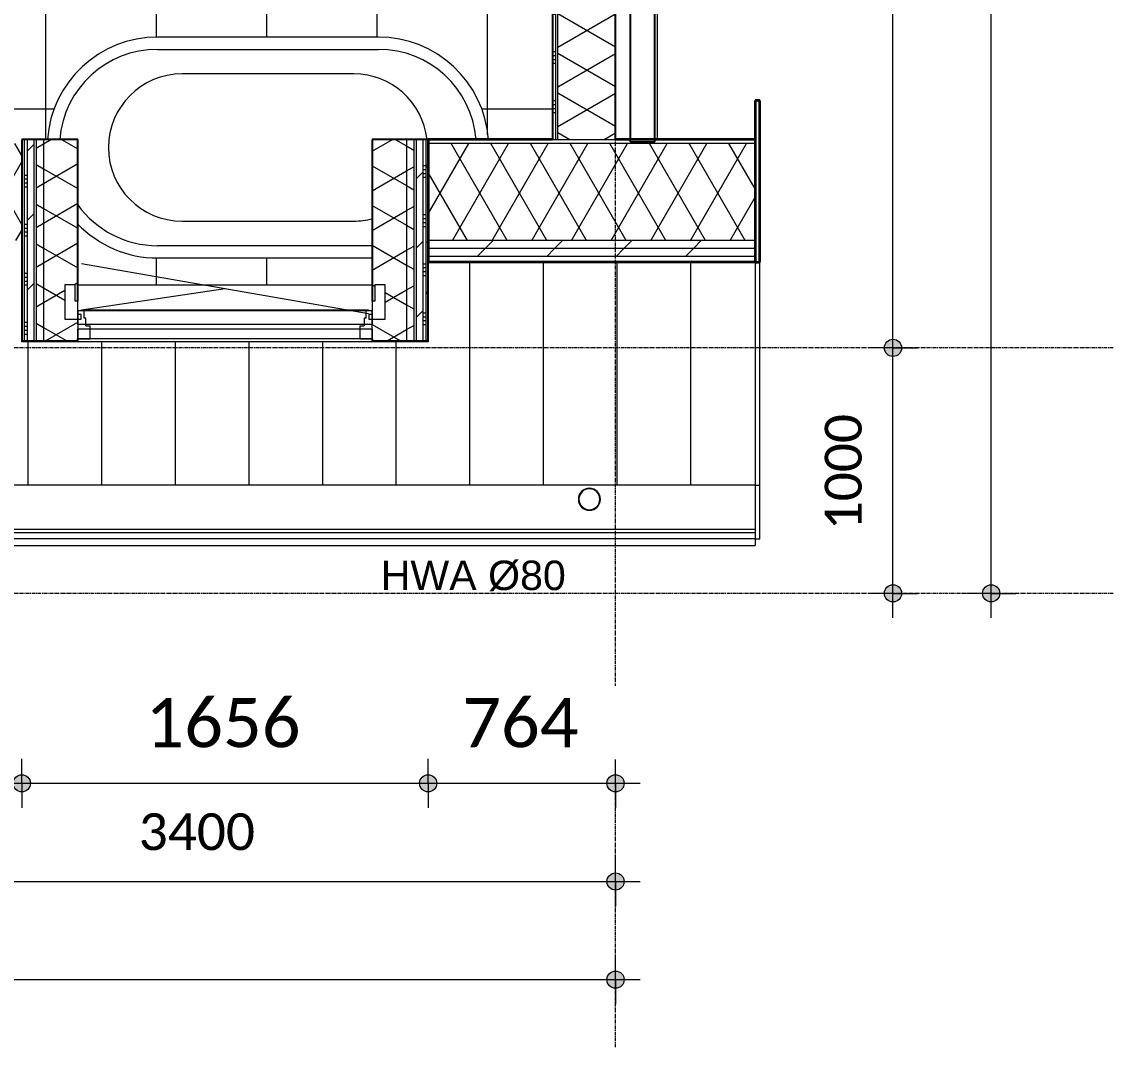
# Model space of a CAD drawing. Header units: millimetres. Extents: x -8591 to 211781, y -3000 to 31870.
# Drawn here: x 22742 to 27189, y -989 to 3189 of the extents above; entities that cross this region are included whole.
import ezdxf

# ---------------------------------------------------------------- set-up
doc = ezdxf.new("R2010")
doc.units = ezdxf.units.MM
doc.linetypes.add('grid', pattern=[24, 15, -3, 3, -3])
for name, color, linetype, lineweight in [('A-ANNO-DIMS', 211, 'Continuous', 9), ('A-ANNO-DIMS-100', 211, 'Continuous', 9), ('A-FLOR-PATT', 8, 'Continuous', 9), ('A-GENM', 13, 'Continuous', 9), ('A-GLAZ', 151, 'Continuous', 9), ('A-ROOF', 132, 'Continuous', 9), ('A-ROOF-MCUT', 132, 'Continuous', 35), ('A-ROOF-OTLN', 132, 'Continuous', 9), ('A-ROOF-PATT', 132, 'Continuous', 35), ('A-WALL', 113, 'Continuous', 9), ('A-WALL-PATT', 111, 'Continuous', 25), ('G-ANNO-TEXT', 231, 'Continuous', 9), ('I-WALL', 2, 'Continuous', 9), ('P-SANR-FIXT', 6, 'Continuous', 9), ('S-COLS', 52, 'Continuous', 9), ('S-GRID', 1, 'Continuous', 9)]:
    doc.layers.add(name, color=color, linetype=linetype, lineweight=lineweight)
doc.styles.add('Arial_3', font='arial.ttf', dxfattribs={"height": 120})
doc.styles.add('Calibri', font='calibri.ttf', dxfattribs={"height": 150})
doc.styles.add('Calibri_1', font='calibri.ttf', dxfattribs={"height": 200})
doc.dimstyles.new('00_BR_maatvoering_1_5mm', dxfattribs={"dimscale": 304.8, "dimtxt": 176.602264, "dimasz": 0.918635, "dimexe": 0.328084, "dimexo": 0.0625, "dimgap": 0.229659, "dimtad": 1, "dimdec": 0, "dimzin": 0, "dimdsep": 46, "dimtxsty": 'Calibri', "dimblk1": 'DOTSMALL', "dimblk2": 'DOTSMALL', "dimsah": 1, "dimcen": 0.09, "dimdle": 0.328084, "dimazin": 0, "dimtfac": 1, "dimtdec": 4, "dimtix": 1, "dimtmove": 0, "dimatfit": 3, "dimfxl": 0.328084, "dimfxlon": 1, "dimtvp": 1, "dimtfill": 1, "dimtolj": 1, "dimtzin": 0, "dimarcsym": 2})
doc.dimstyles.new('00_BR_maatvoering_2_0mm', dxfattribs={"dimscale": 304.8, "dimtxt": 235.469685, "dimasz": 0.918635, "dimexe": 0.328084, "dimexo": 0.0625, "dimgap": 0.229659, "dimtad": 1, "dimdec": 0, "dimzin": 0, "dimdsep": 46, "dimtxsty": 'Calibri_1', "dimblk1": 'DOTSMALL', "dimblk2": 'DOTSMALL', "dimsah": 1, "dimcen": 0.09, "dimdle": 0.328084, "dimazin": 0, "dimtfac": 1, "dimtdec": 4, "dimtix": 1, "dimtmove": 0, "dimatfit": 3, "dimfxl": 0.328084, "dimfxlon": 1, "dimtvp": 1, "dimtfill": 1, "dimtolj": 1, "dimtzin": 0, "dimarcsym": 2})
pattern_1 = [(45, (20667.49, 0), (-141.4214, 141.4214), [])]
pattern_2 = [(330, (22741.73, 2964.58), (70, 121.244), []), (30, (22741.73, 2964.58), (-70, 121.244), [])]
pattern_3 = [(150, (24397.73, 2955.48), (-70, -121.244), []), (210, (24397.73, 2955.48), (70, -121.244), [])]

# ---------------------------------------------------------------- blocks, each defined once
blk = doc.blocks.new('74_EA_ligbad-vrijstaand - 74_EA_ligbad-vrijstaand-462268-1ste verdieping')
at = {"layer": 'P-SANR-FIXT'}
for p, q in [((450, 450), (-450, 450)), ((-450, 400), (450, 400)), ((350, 300), (-350, 300)), ((-350, -300), (350, -300)), ((425, -400), (-450, -400)), ((-450, -450), (425, -450))]:
    blk.add_line(p, q, dxfattribs=at)
for centre, radius, start, end in [((-450, 0), 450, 90, 175.8169), ((450, 0), 450, 4.1831, 90), ((-450, 0), 400, 90, 175.293), ((450, 0), 400, 4.707, 90), ((-350, 0), 300, 90, 270), ((350, 0), 300, 6.308, 90), ((-450, 0), 400, 215.6261, 270), ((-450, 0), 450, 223.6842, 270), ((350, 0), 300, 270, 284.5429)]:
    blk.add_arc(centre, radius, start, end, dxfattribs=at)
blk = doc.blocks.new('KOZIJN_TYPE_D - KOZIJN_TYPE_D-2168117-1ste verdieping')
at = {"layer": 'A-GENM'}
for p, q in [((-550, 0), (-600, 0)), ((-600, 0), (-600, -114)), ((-550, -53), (-550, 0)), ((600, 0), (550, 0)), ((550, 0), (550, -53)), ((600, -114), (600, 0)), ((-574, -114), (-574, -84)), ((-574, -84), (-567, -84)), ((-567, -84), (-567, -53)), ((-550, -53), (-567, -53)), ((567, -53), (550, -53)), ((567, -53), (567, -84)), ((567, -84), (574, -84)), ((574, -84), (574, -114)), ((-600, -114), (-574, -114)), ((574, -114), (600, -114))]:
    blk.add_line(p, q, dxfattribs=at)
at = {"layer": 'A-GLAZ'}
for p, q in [((-600, -40), (-600, 0)), ((-600, 0), (600, 0)), ((-600, -40), (600, -40)), ((600, 0), (600, -40)), ((-586, -80), (-653, -80)), ((-653, -80), (-653, -220)), ((-600, -114), (-600, -59)), ((-600, -59), (600, -59)), ((-586, -99), (-586, -80)), ((653, -80), (586, -80)), ((586, -80), (586, -99)), ((600, -59), (600, -114)), ((653, -220), (653, -80)), ((-600, -154), (-600, -99)), ((-600, -99), (-586, -99)), ((-600, -114), (600, -114)), ((584.5, -307), (-584.5, -104)), ((-584.5, -119), (-584.5, -114)), ((584.5, -119), (-584.5, -119)), ((584.5, -119), (0, -205.5)), ((584.5, -114), (584.5, -119)), ((586, -99), (600, -99)), ((600, -99), (600, -154)), ((-610, -220), (-610, -154)), ((-610, -154), (-600, -154)), ((600, -154), (610, -154)), ((610, -154), (610, -220)), ((-653, -220), (-610, -220)), ((600, -220), (-600, -220)), ((610, -220), (653, -220))]:
    blk.add_line(p, q, dxfattribs=at)
blk = doc.blocks.new('28_EB_HWA_grote slag - TRON60x2_5-V18-1ste verdieping')
at = {"layer": 'S-COLS'}
for radius, start, end in [(45, 360, 180), (45, 180, 360), (42.5, 0, 180), (42.5, 180, 360)]:
    blk.add_arc((-126.7, 0), radius, start, end, dxfattribs=at)
blk = doc.blocks.new('DIMBLOCK11-1ste verdieping')
at = {"layer": 'A-ANNO-DIMS-100'}
h = blk.add_hatch(color=256, dxfattribs=at)
edge = h.paths.add_edge_path()
edge.add_arc((21761.2, -313.7), 35, 0, 360)
h = blk.add_hatch(color=256, dxfattribs=at)
edge = h.paths.add_edge_path()
edge.add_arc((25161.2, -313.7), 35, 0, 360)
for p, q in [((21761.2, -313.7), (21761.2, -213.7)), ((25161.2, -313.7), (25161.2, -213.7)), ((21761.2, -313.7), (25261.2, -313.7)), ((21761.2, -313.7), (21761.2, -413.7)), ((25161.2, -313.7), (25161.2, -413.7))]:
    blk.add_line(p, q, dxfattribs=at)
for centre in [(21761.2, -313.7), (25161.2, -313.7)]:
    blk.add_circle(centre, 35, dxfattribs=at)
at = {"layer": 'A-ANNO-DIMS-100', "color": 0, "insert": (23218, -35.8), "char_height": 150, "width": 583.656, "attachment_point": 1, "line_spacing_factor": 1.158048, "style": 'Calibri', "bg_fill": 3, "box_fill_scale": 1.25, "bg_fill_color": 256, "bg_fill_true_color": 13158600, "bg_fill_transparency": 0}
blk.add_mtext('3400', dxfattribs=at)
blk = doc.blocks.new('_DotSmall')
at = {"color": 0, "linetype": 'ByBlock', "const_width": 0.5}
blk.add_lwpolyline([(-0.0625, 0, 1), (0.0625, 0, 1)], format="xyb", close=True, dxfattribs=at)
blk = doc.blocks.new('DIMBLOCK12-1ste verdieping')
at = {"layer": 'A-ANNO-DIMS-100'}
h = blk.add_hatch(color=256, dxfattribs=at)
edge = h.paths.add_edge_path()
edge.add_arc((15648.3, -713.7), 35, 0, 360)
h = blk.add_hatch(color=256, dxfattribs=at)
edge = h.paths.add_edge_path()
edge.add_arc((25161.2, -713.7), 35, 0, 360)
for p, q in [((15648.3, -713.7), (15648.3, -613.7)), ((25161.2, -713.7), (25161.2, -613.7)), ((15548.3, -713.7), (25261.2, -713.7)), ((15648.3, -713.7), (15648.3, -813.7)), ((25161.2, -713.7), (25161.2, -813.7))]:
    blk.add_line(p, q, dxfattribs=at)
for centre in [(15648.3, -713.7), (25161.2, -713.7)]:
    blk.add_circle(centre, 35, dxfattribs=at)
at = {"layer": 'A-ANNO-DIMS-100', "color": 0, "insert": (20161.6, -435.8), "char_height": 150, "width": 583.656, "attachment_point": 1, "line_spacing_factor": 1.158048, "style": 'Calibri', "bg_fill": 3, "box_fill_scale": 1.25, "bg_fill_color": 256, "bg_fill_true_color": 13158600, "bg_fill_transparency": 0}
blk.add_mtext('9513', dxfattribs=at)
blk = doc.blocks.new('DIMBLOCK13-1ste verdieping')
at = {"layer": 'A-ANNO-DIMS-100'}
h = blk.add_hatch(color=256, dxfattribs=at)
edge = h.paths.add_edge_path()
edge.add_arc((26291.8, 1860.4), 35, 0, 360)
h = blk.add_hatch(color=256, dxfattribs=at)
edge = h.paths.add_edge_path()
edge.add_arc((26291.8, 860.4), 35, 0, 360)
for p, q in [((26291.8, 1860.4), (26191.8, 1860.4)), ((26291.8, 760.4), (26291.8, 1860.4)), ((26291.8, 1860.4), (26391.8, 1860.4)), ((26291.8, 860.4), (26191.8, 860.4)), ((26291.8, 860.4), (26391.8, 860.4))]:
    blk.add_line(p, q, dxfattribs=at)
for centre in [(26291.8, 1860.4), (26291.8, 860.4)]:
    blk.add_circle(centre, 35, dxfattribs=at)
at = {"layer": 'A-ANNO-DIMS-100', "color": 0, "insert": (26013.9, 1117.2), "char_height": 150, "width": 583.656, "attachment_point": 1, "rotation": 90, "line_spacing_factor": 1.158048, "style": 'Calibri', "bg_fill": 3, "box_fill_scale": 1.25, "bg_fill_color": 256, "bg_fill_true_color": 13158600, "bg_fill_transparency": 0}
blk.add_mtext('1000', dxfattribs=at)
blk = doc.blocks.new('DIMBLOCK14-1ste verdieping')
at = {"layer": 'A-ANNO-DIMS-100'}
h = blk.add_hatch(color=256, dxfattribs=at)
edge = h.paths.add_edge_path()
edge.add_arc((26291.8, 8973.5), 35, 0, 360)
h = blk.add_hatch(color=256, dxfattribs=at)
edge = h.paths.add_edge_path()
edge.add_arc((26291.8, 1860.4), 35, 0, 360)
for p, q in [((26291.8, 8973.5), (26191.8, 8973.5)), ((26291.8, 1860.4), (26291.8, 8973.5)), ((26291.8, 8973.5), (26391.8, 8973.5)), ((26291.8, 1860.4), (26191.8, 1860.4)), ((26291.8, 1860.4), (26391.8, 1860.4))]:
    blk.add_line(p, q, dxfattribs=at)
for centre in [(26291.8, 8973.5), (26291.8, 1860.4)]:
    blk.add_circle(centre, 35, dxfattribs=at)
at = {"layer": 'A-ANNO-DIMS-100', "color": 0, "insert": (26013.9, 5173.7), "char_height": 150, "width": 583.656, "attachment_point": 1, "rotation": 90, "line_spacing_factor": 1.158048, "style": 'Calibri', "bg_fill": 3, "box_fill_scale": 1.25, "bg_fill_color": 256, "bg_fill_true_color": 13158600, "bg_fill_transparency": 0}
blk.add_mtext('7113', dxfattribs=at)
blk = doc.blocks.new('DIMBLOCK16-1ste verdieping')
at = {"layer": 'A-ANNO-DIMS-100'}
h = blk.add_hatch(color=256, dxfattribs=at)
edge = h.paths.add_edge_path()
edge.add_arc((26691.8, 11075.3), 35, 0, 360)
h = blk.add_hatch(color=256, dxfattribs=at)
edge = h.paths.add_edge_path()
edge.add_arc((26691.8, 860.4), 35, 0, 360)
for p, q in [((26691.8, 760.4), (26691.8, 11175.3)), ((26691.8, 11075.3), (26591.8, 11075.3)), ((26691.8, 11075.3), (26791.8, 11075.3)), ((26691.8, 860.4), (26591.8, 860.4)), ((26691.8, 860.4), (26791.8, 860.4))]:
    blk.add_line(p, q, dxfattribs=at)
for centre in [(26691.8, 11075.3), (26691.8, 860.4)]:
    blk.add_circle(centre, 35, dxfattribs=at)
at = {"layer": 'A-ANNO-DIMS-100', "color": 0, "insert": (26413.9, 5663.8), "char_height": 150, "width": 729.57, "attachment_point": 1, "rotation": 90, "line_spacing_factor": 1.158048, "style": 'Calibri', "bg_fill": 3, "box_fill_scale": 1.25, "bg_fill_color": 256, "bg_fill_true_color": 13158600, "bg_fill_transparency": 0}
blk.add_mtext('10215', dxfattribs=at)
blk = doc.blocks.new('DIMBLOCK26-1ste verdieping')
at = {"layer": 'A-ANNO-DIMS-100'}
h = blk.add_hatch(color=256, dxfattribs=at)
edge = h.paths.add_edge_path()
edge.add_arc((21761.2, 86.3), 35, 0, 360)
h = blk.add_hatch(color=256, dxfattribs=at)
edge = h.paths.add_edge_path()
edge.add_arc((22741.7, 86.3), 35, 0, 360)
for p, q in [((21761.2, 86.3), (21761.2, 186.3)), ((22741.7, 86.3), (22741.7, 186.3)), ((21761.2, 86.3), (22741.7, 86.3)), ((21761.2, 86.3), (21761.2, -13.7)), ((22741.7, 86.3), (22741.7, -13.7))]:
    blk.add_line(p, q, dxfattribs=at)
for centre in [(21761.2, 86.3), (22741.7, 86.3)]:
    blk.add_circle(centre, 35, dxfattribs=at)
at = {"layer": 'A-ANNO-DIMS-100', "color": 0, "insert": (22008.3, 433.5), "char_height": 200, "width": 583.656, "attachment_point": 1, "line_spacing_factor": 1.158048, "style": 'Calibri_1', "bg_fill": 3, "box_fill_scale": 1.25, "bg_fill_color": 256, "bg_fill_true_color": 13158600, "bg_fill_transparency": 0}
blk.add_mtext('981', dxfattribs=at)
blk = doc.blocks.new('DIMBLOCK27-1ste verdieping')
at = {"layer": 'A-ANNO-DIMS-100'}
h = blk.add_hatch(color=256, dxfattribs=at)
edge = h.paths.add_edge_path()
edge.add_arc((22741.7, 86.3), 35, 0, 360)
h = blk.add_hatch(color=256, dxfattribs=at)
edge = h.paths.add_edge_path()
edge.add_arc((24397.7, 86.3), 35, 0, 360)
for p, q in [((22741.7, 86.3), (22741.7, 186.3)), ((24397.7, 86.3), (24397.7, 186.3)), ((22741.7, 86.3), (24397.7, 86.3)), ((22741.7, 86.3), (22741.7, -13.7)), ((24397.7, 86.3), (24397.7, -13.7))]:
    blk.add_line(p, q, dxfattribs=at)
for centre in [(22741.7, 86.3), (24397.7, 86.3)]:
    blk.add_circle(centre, 35, dxfattribs=at)
at = {"layer": 'A-ANNO-DIMS-100', "color": 0, "insert": (23245.5, 433.5), "char_height": 200, "width": 778.208, "attachment_point": 1, "line_spacing_factor": 1.158048, "style": 'Calibri_1', "bg_fill": 3, "box_fill_scale": 1.25, "bg_fill_color": 256, "bg_fill_true_color": 13158600, "bg_fill_transparency": 0}
blk.add_mtext('1656', dxfattribs=at)
blk = doc.blocks.new('DIMBLOCK28-1ste verdieping')
at = {"layer": 'A-ANNO-DIMS-100'}
h = blk.add_hatch(color=256, dxfattribs=at)
edge = h.paths.add_edge_path()
edge.add_arc((24397.7, 86.3), 35, 0, 360)
h = blk.add_hatch(color=256, dxfattribs=at)
edge = h.paths.add_edge_path()
edge.add_arc((25161.2, 86.3), 35, 0, 360)
for p, q in [((24397.7, 86.3), (24397.7, 186.3)), ((25161.2, 86.3), (25161.2, 186.3)), ((24397.7, 86.3), (25261.2, 86.3)), ((24397.7, 86.3), (24397.7, -13.7)), ((25161.2, 86.3), (25161.2, -13.7))]:
    blk.add_line(p, q, dxfattribs=at)
for centre in [(24397.7, 86.3), (25161.2, 86.3)]:
    blk.add_circle(centre, 35, dxfattribs=at)
at = {"layer": 'A-ANNO-DIMS-100', "color": 0, "insert": (24536.3, 433.5), "char_height": 200, "width": 583.656, "attachment_point": 1, "line_spacing_factor": 1.158048, "style": 'Calibri_1', "bg_fill": 3, "box_fill_scale": 1.25, "bg_fill_color": 256, "bg_fill_true_color": 13158600, "bg_fill_transparency": 0}
blk.add_mtext('764', dxfattribs=at)

msp = doc.modelspace()

# ---------------------------------------------------------------- hatches: boundary and pattern name
at = {"layer": 'A-FLOR-PATT'}
h = msp.add_hatch(dxfattribs=at)
h.set_pattern_fill('FP_115', color=256, style=0, pattern_type=2)
h.set_pattern_definition([(270, (23739.73, 4633.88), (450, 3e-14), []), (0, (23739.73, 4633.88), (0, 450), [])])
h.paths.add_polyline_path([(22969.7, 2116.9), (24169.7, 2116.9), (24169.7, 2226.9), (23294.7, 2226.9), (23220.7, 2233), (23148.6, 2251.3), (23080.6, 2281.1), (23018.3, 2321.8), (22969.7, 2366.5), (22969.7, 2226.9)])
h.paths.add_polyline_path([(22799.7, 2709.7), (22846.3, 2709.7), (22846.3, 2714), (22858.5, 2787.3), (22882.6, 2857.6), (22918, 2923), (22963.7, 2981.7), (23018.3, 3032), (23080.6, 3072.6), (23148.6, 3102.5), (23225.3, 3121.1), (23294.7, 3126.9), (24194.7, 3126.9), (24268.8, 3120.7), (24344.2, 3101), (24408.9, 3072.6), (24471.1, 3032), (24525.8, 2981.7), (24571.5, 2923), (24606.8, 2857.6), (24632.1, 2780.4), (24643.2, 2709.7), (24904.7, 2709.7), (24904.7, 4119.9), (24902.1, 4119.4), (24902.1, 4116.9), (24886.5, 4116.9), (24886.5, 4119.4), (24881.8, 4119.4), (24881.8, 4659.4), (24904.7, 4659.4), (24904.7, 7150.9), (24494.7, 7150.9), (24494.7, 7117.9), (24478.8, 7117.9), (24479.7, 7083.1), (24486.2, 7082.2), (24487, 7083.1), (24543.7, 7082.3), (24543.7, 7035.1), (24487, 7035.9), (24486.2, 7035.1), (24396.1, 7035.1), (24396.2, 6805.7), (24508.6, 6805.7), (24511.6, 6802.7), (24511.6, 6555), (24508.6, 6552), (24260.9, 6552), (24257.9, 6555), (24257.9, 6802.7), (24260.9, 6805.7), (24373.3, 6805.7), (24373.2, 7035.1), (24283.2, 7035.9), (24282.5, 7035.7), (24235.7, 7035.1), (24235.7, 7035.3), (24225.8, 7036.6), (24225.8, 7082.9), (24282.5, 7082.1), (24283.2, 7083.1), (24289.7, 7083.1), (24289.7, 7117.9), (24274.7, 7117.9), (24274.7, 7150.9), (23904.7, 7150.9), (23904.7, 5716.9), (23804.7, 5716.9), (23804.7, 7150.9), (22574.7, 7150.9), (22574.7, 7144.9), (22582.7, 7144.9), (22582.7, 7094.9), (22574.7, 7094.9), (22574.7, 6294.9), (22582.7, 6294.9), (22582.7, 6244.9), (22574.7, 6244.9), (22574.7, 5116.9), (22643.5, 5116.9), (22643.5, 5191), (23055.9, 5190.2), (23055.9, 5116.9), (23094.7, 5116.9), (23094.7, 3596.9), (23055.9, 3596.9), (23055.1, 3522.8), (22643.5, 3522.8), (22643.5, 3596.9), (22574.7, 3596.9), (22574.7, 2709.7), (22792.8, 2709.7)])
h.paths.add_polyline_path([(22792.8, 3546.9), (23032, 3546.9), (23032, 3596.9), (22667.4, 3596.9), (22667.4, 3546.9)])
h.paths.add_polyline_path([(22667.4, 5116.9), (23032, 5116.9), (23032, 5166.8), (22667.4, 5166.8), (22667.4, 5118.5)])
h.paths.add_polyline_path([(24344.7, 7092.2), (24345.4, 7092.9), (24345.4, 7096.9), (24369.1, 7096.9), (24369.1, 7127.1), (24349.7, 7127.3), (24349.7, 7150.9), (24344.7, 7150.9), (24344.7, 7117.9), (24328.8, 7117.9), (24329.7, 7092.2)])
h.paths.add_polyline_path([(24439.7, 7096.9), (24440.7, 7117.9), (24424.7, 7117.9), (24424.7, 7150.9), (24419.7, 7150.9), (24419.3, 7127.1), (24400.4, 7127.1), (24400.4, 7096.9), (24419.3, 7097.5), (24415.5, 7109.1), (24416.5, 7112.9), (24419.7, 7115.8), (24423, 7116.6), (24426.8, 7115.6), (24429.5, 7112.9), (24436.2, 7096.9), (24439.3, 7096.9)])
at = {"layer": 'A-ROOF-PATT', "lineweight": 9}
h = msp.add_hatch(dxfattribs=at)
h.set_pattern_fill('FP_84', color=256, style=0, pattern_type=2)
h.set_pattern_definition(pattern_1)
h.paths.add_polyline_path([(25729.6, 2233.2), (25729.6, 2265.4), (24397.7, 2265.4), (24397.7, 2233.2), (25661.4, 2233.2)])
h.paths.add_polyline_path([(15079.9, 2233.2), (16411.7, 2233.2), (16411.7, 2265.4), (15079.9, 2265.4)])
h.paths.add_polyline_path([(22219.1, 2233.2), (22741.7, 2233.2), (22741.7, 2265.4), (21554.7, 2265.4), (21554.7, 2233.2)])
h.paths.add_polyline_path([(18067.7, 2233.2), (19254.7, 2233.2), (19254.7, 2265.4), (18067.7, 2265.4)])
h.paths.add_polyline_path([(22038.7, 10670.2), (22038.7, 10702.5), (20704.7, 10702.5), (20704.7, 10670.2), (21071.7, 10670.2)])
h.paths.add_polyline_path([(15079.9, 10670.2), (16248.7, 10670.2), (16248.7, 10702.5), (15079.9, 10702.5)])
h.paths.add_polyline_path([(25729.6, 10670.2), (25729.6, 10702.5), (24494.7, 10702.5), (24494.7, 10670.2), (25661.4, 10670.2)])
h = msp.add_hatch(dxfattribs=at)
h.set_pattern_fill('FP_84', color=256, style=0, pattern_type=2)
h.set_pattern_definition(pattern_1)
h.paths.add_polyline_path([(21554.7, 2265.4), (22741.7, 2265.4), (22741.7, 2297.7), (21554.7, 2297.7)])
h.paths.add_polyline_path([(15079.9, 2265.4), (16411.7, 2265.4), (16411.7, 2297.7), (15079.9, 2297.7)])
h.paths.add_polyline_path([(25729.6, 2265.4), (25729.6, 2297.7), (24397.7, 2297.7), (24397.7, 2265.4), (25661.4, 2265.4)])
h.paths.add_polyline_path([(18067.7, 2265.4), (19254.7, 2265.4), (19254.7, 2297.7), (18067.7, 2297.7)])
h.paths.add_polyline_path([(21071.7, 10638), (22038.7, 10638), (22038.7, 10670.2), (20704.7, 10670.2), (20704.7, 10638)])
h.paths.add_polyline_path([(15079.9, 10638), (16248.7, 10638), (16248.7, 10670.2), (15079.9, 10670.2)])
h.paths.add_polyline_path([(25729.6, 10638), (25729.6, 10670.2), (24494.7, 10670.2), (24494.7, 10638), (25661.4, 10638)])
h = msp.add_hatch(dxfattribs=at)
h.set_pattern_fill('FP_88', color=256, angle=60, style=0, pattern_type=2)
h.set_pattern_definition([(60, (20404.74, 2211.16), (-121.2436, 70), []), (120, (20404.74, 2211.16), (-121.2436, -70), [])])
h.paths.add_polyline_path([(24514, 2297.7), (25729.6, 2297.7), (25729.6, 2693.6), (24397.7, 2693.6), (24397.7, 2297.7)])
h.paths.add_polyline_path([(15079.9, 2297.7), (16411.7, 2297.7), (16411.7, 2693.6), (15079.9, 2693.6)])
h.paths.add_polyline_path([(22741.7, 2297.7), (22741.7, 2693.6), (21554.7, 2693.6), (21554.7, 2297.7), (22219.1, 2297.7)])
h.paths.add_polyline_path([(18067.7, 2297.7), (19254.7, 2297.7), (19254.7, 2693.6), (18067.7, 2693.6)])
h.paths.add_polyline_path([(25661.4, 10242.1), (25729.6, 10242.1), (25729.6, 10638), (24494.7, 10638), (24494.7, 10242.1), (24514, 10242.1)])
h.paths.add_polyline_path([(15079.9, 10242.1), (16248.7, 10242.1), (16248.7, 10638), (15079.9, 10638)])
h.paths.add_polyline_path([(21071.7, 10242.1), (22038.7, 10242.1), (22038.7, 10638), (20704.7, 10638), (20704.7, 10242.1)])
h = msp.add_hatch(dxfattribs=at)
h.set_pattern_fill('FP_89', color=256, style=0, pattern_type=2)
h.set_pattern_definition([(0, (20404.74, 2211.16), (0, 100), [])])
h.paths.add_polyline_path([(24397.7, 2693.6), (25729.6, 2693.6), (25729.6, 2709.7), (24397.7, 2709.7)])
h.paths.add_polyline_path([(15079.9, 2693.6), (16411.7, 2693.6), (16411.7, 2709.7), (15079.9, 2709.7)])
h.paths.add_polyline_path([(22741.7, 2693.6), (22741.7, 2709.7), (21554.7, 2709.7), (21554.7, 2693.6), (22219.1, 2693.6)])
h.paths.add_polyline_path([(18067.7, 2693.6), (19254.7, 2693.6), (19254.7, 2709.7), (18067.7, 2709.7)])
h.paths.add_polyline_path([(24917.2, 10226), (25729.6, 10226), (25729.6, 10242.1), (24494.7, 10242.1), (24494.7, 10226), (24904.7, 10226)])
h.paths.add_polyline_path([(15334.5, 10226), (16248.7, 10226), (16248.7, 10242.1), (15079.9, 10242.1), (15079.9, 10226)])
h.paths.add_polyline_path([(21071.7, 10226), (22038.7, 10226), (22038.7, 10242.1), (20704.7, 10242.1), (20704.7, 10226)])
h = msp.add_hatch(dxfattribs=at)
h.set_pattern_fill('FP_91', color=256, style=0, pattern_type=2)
h.set_pattern_definition([(90, (20667.5, 1271.46), (-300, 2e-14), [])])
h.paths.add_polyline_path([(21931.2, 1301.9), (25729.6, 1301.9), (25729.6, 2211.2), (24397.7, 2211.2), (24397.7, 1885), (22741.7, 1885), (22741.7, 2211.2), (21931.2, 2211.2), (21931.2, 1339.5)])
h.paths.add_polyline_path([(15334.5, 1301.9), (18878.2, 1301.9), (18878.2, 2211.2), (18067.7, 2211.2), (18067.7, 1885), (16411.7, 1885), (16411.7, 2211.2), (15079.9, 2211.2), (15079.9, 1301.9)])
h.paths.add_polyline_path([(18988.2, 1301.9), (19048.2, 1301.9), (19048.2, 2211.2), (18988.2, 2211.2), (18988.2, 1315.1)])
h.paths.add_polyline_path([(21821.2, 1301.9), (21821.2, 2211.2), (21761.2, 2211.2), (21761.2, 1301.9)])
at = {"layer": 'A-WALL-PATT', "lineweight": 9}
h = msp.add_hatch(dxfattribs=at)
h.set_pattern_fill('FP_58', color=256, angle=90, style=0, pattern_type=2)
h.set_pattern_definition([(360, (24904.73, 6467.83), (4e-13, 200), []), (360, (24904.73, 6451.83), (4e-13, 200), []), (360, (24904.73, 6435.83), (4e-13, 200), []), (360, (24904.73, 6419.83), (4e-13, 200), [])])
h.paths.add_polyline_path([(24904.7, 2709.7), (24917.2, 2709.7), (24917.2, 7172.4), (24904.7, 7172.4), (24904.7, 2894.5)])
h.paths.add_polyline_path([(24904.7, 7261.4), (24917.2, 7261.4), (24917.2, 10226), (24904.7, 10226), (24904.7, 7270.4)])
h = msp.add_hatch(dxfattribs=at)
h.set_pattern_fill('FP_59', color=256, angle=60, style=0, pattern_type=2)
h.set_pattern_definition([(330, (24904.73, 6467.83), (70, 121.2436), []), (30, (24904.73, 6467.83), (-70, 121.2436), [])])
h.paths.add_polyline_path([(25161.2, 2709.7), (25161.2, 7172.4), (24926.2, 7172.4), (24926.2, 2709.7), (25087.7, 2709.7)])
h.paths.add_polyline_path([(25161.2, 7261.4), (25161.2, 10226), (24926.2, 10226), (24926.2, 7261.4)])
h = msp.add_hatch(dxfattribs=at)
h.set_pattern_fill('FP_114', color=256, angle=90, style=0, pattern_type=2)
h.set_pattern_definition([(360, (22741.73, 2964.58), (2e-13, 200), []), (360, (22741.73, 2948.58), (2e-13, 200), []), (360, (22741.73, 2932.58), (2e-13, 200), []), (360, (22741.73, 2916.58), (2e-13, 200), [])])
h.paths.add_polyline_path([(22763.7, 1888.9), (22763.7, 2709.7), (22751.7, 2709.7), (22751.7, 1888.9)])
h = msp.add_hatch(dxfattribs=at)
h.set_pattern_fill('FP_84', color=256, style=0, pattern_type=2)
h.set_pattern_definition(pattern_1)
h.paths.add_polyline_path([(22790.7, 1888.9), (22790.7, 2709.7), (22763.7, 2709.7), (22763.7, 1888.9)])
h = msp.add_hatch(dxfattribs=at)
h.set_pattern_fill('FP_113', color=256, angle=60, style=0, pattern_type=2)
h.set_pattern_definition(pattern_2)
h.paths.add_polyline_path([(22799.7, 1888.9), (22829.7, 1888.9), (22829.7, 2709.7), (22799.7, 2709.7), (22799.7, 2033.6)])
h = msp.add_hatch(dxfattribs=at)
h.set_pattern_fill('FP_113', color=256, angle=60, style=0, pattern_type=2)
h.set_pattern_definition(pattern_2)
h.paths.add_polyline_path([(22829.7, 1888.9), (22969.7, 1888.9), (22969.7, 1976.9), (22916.7, 1976.9), (22916.7, 2116.9), (22959.7, 2116.9), (22959.7, 2050.9), (22969.7, 2050.9), (22969.7, 2709.7), (22829.7, 2709.7), (22829.7, 1896.9)])
h = msp.add_hatch(dxfattribs=at)
h.set_pattern_fill('FP_116', color=256, angle=60, style=0, pattern_type=2)
h.set_pattern_definition(pattern_3)
h.paths.add_polyline_path([(24172.2, 1888.9), (24309.7, 1888.9), (24309.7, 2709.7), (24169.7, 2709.7), (24169.7, 2050.9), (24179.7, 2050.9), (24179.7, 2116.9), (24222.7, 2116.9), (24222.7, 1976.9), (24169.7, 1976.9), (24169.7, 1888.9)])
h = msp.add_hatch(dxfattribs=at)
h.set_pattern_fill('FP_116', color=256, angle=60, style=0, pattern_type=2)
h.set_pattern_definition(pattern_3)
h.paths.add_polyline_path([(24309.7, 1888.9), (24339.7, 1888.9), (24339.7, 2709.7), (24309.7, 2709.7), (24309.7, 2033.6)])
h = msp.add_hatch(dxfattribs=at)
h.set_pattern_fill('FP_84', color=256, style=0, pattern_type=2)
h.set_pattern_definition(pattern_1)
h.paths.add_polyline_path([(24348.7, 1888.9), (24375.7, 1888.9), (24375.7, 2709.7), (24348.7, 2709.7), (24348.7, 2033.6)])
h = msp.add_hatch(dxfattribs=at)
h.set_pattern_fill('FP_117', color=256, angle=90, style=0, pattern_type=2)
h.set_pattern_definition([(180, (24397.73, 2955.48), (-6e-13, -200), []), (180, (24397.73, 2971.48), (-6e-13, -200), []), (180, (24397.73, 2987.48), (-6e-13, -200), []), (180, (24397.73, 3003.48), (-6e-13, -200), [])])
h.paths.add_polyline_path([(24387.7, 1888.9), (24387.7, 2709.7), (24375.7, 2709.7), (24375.7, 1888.9)])
h = msp.add_hatch(dxfattribs=at)
h.set_pattern_fill('FP_104', color=256, style=0, pattern_type=2)
h.set_pattern_definition([(0, (20667.49, 0), (406.4, 101.6), [33.528, -271.272, 33.528, -271.272, -1625.6]), (0, (20667.49, 0), (406.4, 101.6), [-609.6, 33.528, -576.072, 33.528, -271.272, -711.2]), (0, (20667.49, 0), (406.4, 101.6), [-1524, 33.528, -169.672, 33.528, -474.472]), (120, (20819.89, 50.8), (-291.1882, 301.1527), [33.528, -271.272, 33.528, -271.272, -1625.6]), (120, (20819.89, 50.8), (-291.1882, 301.1527), [-609.6, 33.528, -576.072, 33.528, -271.272, -711.2]), (120, (20819.89, 50.8), (-291.1882, 301.1527), [-1524, 33.528, -169.672, 33.528, -474.472]), (240, (20870.69, 254), (-115.2118, -402.7527), [33.528, -271.272, 33.528, -271.272, -1625.6]), (240, (20870.69, 254), (-115.2118, -402.7527), [-609.6, 33.528, -576.072, 33.528, -271.272, -711.2]), (240, (20870.69, 254), (-115.2118, -402.7527), [-1524, 33.528, -169.672, 33.528, -474.472])])
h.paths.add_polyline_path([(24387.7, 1888.9), (24397.7, 1888.9), (24397.7, 2709.7), (24387.7, 2709.7), (24387.7, 2033.6)])

# ---------------------------------------------------------------- linework, layer by layer
at = {"layer": 'A-ROOF', "lineweight": 35}
for p, q in [((24904.7, 2709.7), (24397.7, 2709.7)), ((24397.7, 2709.7), (24397.7, 2211.2)), ((25729.6, 2709.7), (25161.2, 2709.7)), ((24397.7, 2211.2), (25729.6, 2211.2))]:
    msp.add_line(p, q, dxfattribs=at)
at = {"layer": 'A-ROOF'}
for p, q in [((25729.6, 2693.6), (24397.7, 2693.6)), ((25729.6, 2297.7), (24397.7, 2297.7)), ((25729.6, 2265.4), (24397.7, 2265.4)), ((25729.6, 2233.2), (24397.7, 2233.2)), ((22741.7, 1885), (22741.7, 1888.9)), ((24397.7, 1885), (22741.7, 1885)), ((24397.7, 1888.9), (24397.7, 1885)), ((21931.2, 1301.9), (25729.6, 1301.9))]:
    msp.add_line(p, q, dxfattribs=at)
at = {"layer": 'A-ROOF-MCUT'}
for p, q in [((25748.6, 2869.1), (25729.6, 2869.1)), ((25729.6, 2869.1), (25729.6, 2209.3)), ((25748.6, 2209.3), (25748.6, 2869.1)), ((25729.6, 2209.3), (25748.6, 2209.3))]:
    msp.add_line(p, q, dxfattribs=at)
at = {"layer": 'A-ROOF-OTLN'}
for p, q in [((25729.6, 2209.3), (25729.6, 1055.3)), ((25748.6, 1081), (25748.6, 2209.3)), ((25748.6, 1300), (25729.6, 1300)), ((21976.1, 1121.3), (25729.6, 1121.3)), ((21976.1, 1107.6), (25729.6, 1107.6)), ((25729.6, 1082.4), (21976.1, 1082.4)), ((25748.6, 1081), (25729.6, 1081)), ((21976.1, 1055.3), (25729.6, 1055.3))]:
    msp.add_line(p, q, dxfattribs=at)
at = {"layer": 'A-WALL', "lineweight": 25}
for p, q in [((25221.2, 10257.5), (25221.2, 2699.8)), ((25321.2, 2699.8), (25321.2, 10257.5)), ((25221.2, 2699.8), (25321.2, 2699.8))]:
    msp.add_line(p, q, dxfattribs=at)
at = {"layer": 'A-WALL'}
for p, q in [((25331.2, 10226), (25331.2, 2709.7)), ((24917.2, 2709.7), (24917.2, 7172.4)), ((24926.2, 2709.7), (24926.2, 7172.4)), ((22751.7, 2709.7), (22751.7, 1888.9)), ((22763.7, 2709.7), (22763.7, 1888.9)), ((22790.7, 2709.7), (22790.7, 1888.9)), ((22799.7, 2709.7), (22799.7, 1888.9)), ((22829.7, 2709.7), (22829.7, 1888.9)), ((24309.7, 2709.7), (24309.7, 1888.9)), ((24339.7, 2709.7), (24339.7, 1888.9)), ((24348.7, 2709.7), (24348.7, 1888.9)), ((24375.7, 2709.7), (24375.7, 1888.9)), ((24387.7, 2709.7), (24387.7, 1888.9)), ((24904.7, 2709.7), (25161.2, 2709.7))]:
    msp.add_line(p, q, dxfattribs=at)
at = {"layer": 'I-WALL', "lineweight": 25}
for p, q in [((25161.2, 2709.7), (25161.2, 10226)), ((24904.7, 7150.9), (24904.7, 2709.7)), ((22969.7, 2709.7), (22741.7, 2709.7)), ((22741.7, 2709.7), (22741.7, 1888.9)), ((22969.7, 2050.9), (22969.7, 2709.7)), ((24397.7, 2709.7), (24169.7, 2709.7)), ((24169.7, 2709.7), (24169.7, 2050.9)), ((24397.7, 1888.9), (24397.7, 2709.7)), ((22741.7, 1888.9), (22969.7, 1888.9)), ((22969.7, 1888.9), (22969.7, 1896.9)), ((24169.7, 1896.9), (24169.7, 1888.9)), ((24169.7, 1888.9), (24397.7, 1888.9))]:
    msp.add_line(p, q, dxfattribs=at)
at = {"layer": 'S-GRID', "linetype": 'grid'}
for p, q in [((25161.2, -988.7), (25161.2, 13256.3)), ((27189.1, 1860.4), (13650.9, 1860.4)), ((27189.1, 860.4), (13650.9, 860.4))]:
    msp.add_line(p, q, dxfattribs=at)

# ---------------------------------------------------------------- block references
at = {"layer": 'A-GLAZ', "rotation": 180}
msp.add_blockref('KOZIJN_TYPE_D - KOZIJN_TYPE_D-2168117-1ste verdieping', (23569.7, 1896.9), dxfattribs=at)
at = {"layer": 'P-SANR-FIXT'}
msp.add_blockref('74_EA_ligbad-vrijstaand - 74_EA_ligbad-vrijstaand-462268-1ste verdieping', (23744.7, 2676.9), dxfattribs=at)
at = {"layer": 'S-COLS', "rotation": 90.00000000000011}
msp.add_blockref('28_EB_HWA_grote slag - TRON60x2_5-V18-1ste verdieping', (25054.7, 1370.4), dxfattribs=at)

# ---------------------------------------------------------------- texts
at = {"layer": 'G-ANNO-TEXT', "color": 7, "insert": (24204.1, 993.7), "char_height": 120, "width": 994.093, "attachment_point": 1, "style": 'Arial_3'}
msp.add_mtext('HWA Ø80', dxfattribs=at)

# ---------------------------------------------------------------- next in the draw order: dimensions: what is measured, and where the dimension line sits
at = {"layer": 'A-ANNO-DIMS'}
dim = msp.add_linear_dim(base=(26291.8, 1860.4), p1=(26191.8, 860.4), p2=(26191.8, 1860.4), angle=90, dimstyle='00_BR_maatvoering_1_5mm', override={"dimpost": '<>', "dimfxl": 1000}, dxfattribs=at)
dim.commit()
dim.dimension.update_dxf_attribs({"geometry": 'DIMBLOCK13-1ste verdieping', "text_midpoint": (26144.9, 1360.4)})
dim = msp.add_linear_dim(base=(25161.2, -313.7), p1=(21761.2, -213.7), p2=(25161.2, -213.7), dimstyle='00_BR_maatvoering_1_5mm', override={"dimpost": '<>', "dimfxl": 3400.040855}, dxfattribs=at)
dim.commit()
dim.dimension.update_dxf_attribs({"geometry": 'DIMBLOCK11-1ste verdieping', "text_midpoint": (23461.2, -166.8)})

# ---------------------------------------------------------------- next in the draw order: dimensions: what is measured, and where the dimension line sits
dim = msp.add_linear_dim(base=(26291.8, 8973.5), p1=(26191.8, 1860.4), p2=(26191.8, 8973.5), angle=90, dimstyle='00_BR_maatvoering_1_5mm', override={"dimpost": '<>', "dimfxl": 7113.109835}, dxfattribs=at)
dim.commit()
dim.dimension.update_dxf_attribs({"geometry": 'DIMBLOCK14-1ste verdieping', "text_midpoint": (26144.9, 5416.9)})
for base, p1, p2, dimstyle, override, picture, middle in [((22741.7319, 86.3072), (21761.1911, 186.3072), (22741.7319, 186.3072), '00_BR_maatvoering_2_0mm', {"dimpost": '<>', "dimfxl": 980.540855}, 'DIMBLOCK26-1ste verdieping', (22251.4615, 258.7687)), ((25161.2, -713.7), (15648.3, -613.7), (25161.2, -613.7), '00_BR_maatvoering_1_5mm', {"dimpost": '<>', "dimfxl": 9512.975193}, 'DIMBLOCK12-1ste verdieping', (20404.7, -566.8))]:
    dim = msp.add_linear_dim(base=base, p1=p1, p2=p2, dimstyle=dimstyle, override=override, dxfattribs=at)
    dim.commit()
    dim.dimension.update_dxf_attribs({"geometry": picture, "text_midpoint": middle})

# ---------------------------------------------------------------- next in the draw order: dimensions: what is measured, and where the dimension line sits
dim = msp.add_linear_dim(base=(26691.8, 11075.3), p1=(26591.8, 860.4), p2=(26591.8, 11075.3), angle=90, dimstyle='00_BR_maatvoering_1_5mm', override={"dimpost": '<>', "dimfxl": 10214.9}, dxfattribs=at)
dim.commit()
dim.dimension.update_dxf_attribs({"geometry": 'DIMBLOCK16-1ste verdieping', "text_midpoint": (26544.9, 5967.8)})
dim = msp.add_linear_dim(base=(24397.7, 86.3), p1=(22741.7, 186.3), p2=(24397.7, 186.3), dimstyle='00_BR_maatvoering_2_0mm', override={"dimpost": '<>', "dimfxl": 1656}, dxfattribs=at)
dim.commit()
dim.dimension.update_dxf_attribs({"geometry": 'DIMBLOCK27-1ste verdieping', "text_midpoint": (23569.7, 258.7)})

# ---------------------------------------------------------------- next in the draw order: dimensions: what is measured, and where the dimension line sits
dim = msp.add_linear_dim(base=(25161.2319404, 86.307172), p1=(24397.7319404, 186.307172), p2=(25161.2319404, 186.307172), dimstyle='00_BR_maatvoering_2_0mm', override={"dimpost": '<>', "dimfxl": 763.5}, dxfattribs=at)
dim.commit()
dim.dimension.update_dxf_attribs({"geometry": 'DIMBLOCK28-1ste verdieping', "text_midpoint": (24779.4819404, 258.7687106)})

doc.saveas('drawing.dxf')
